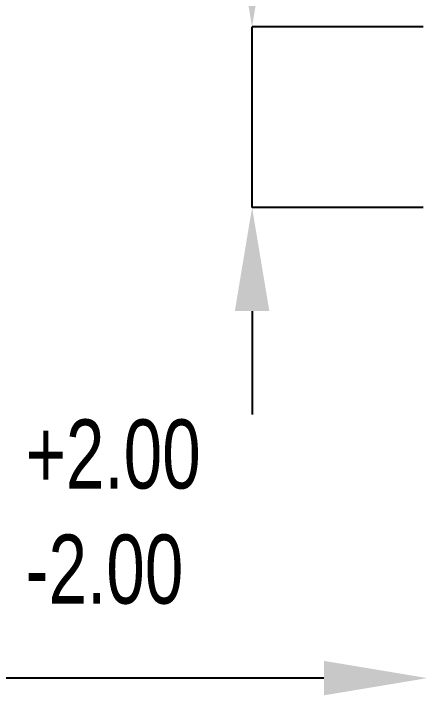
# Model space of a CAD drawing. Header units: millimetres. Extents: x 6878 to 9473, y 4568 to 6402.
# Drawn here: x 7010.4 to 7098.4, y 5511.8 to 5659.9 of the extents above; entities that cross this region are included whole.
import ezdxf

# ---------------------------------------------------------------- set-up
doc = ezdxf.new("R2010")
doc.units = ezdxf.units.MM
doc.header["$LTSCALE"] = 10
doc.styles.add('SLDTEXTSTYLE0', font='TXT', dxfattribs={"width": 0.75})
doc.dimstyles.new('SLDDIMSTYLE16', dxfattribs={"dimscale": 15, "dimtxt": 2.116667, "dimasz": 1.5, "dimexe": 0, "dimexo": 0.0625, "dimgap": 0.529167, "dimtad": 1, "dimdec": 0, "dimrnd": 1e-09, "dimzin": 12, "dimdsep": 46, "dimtxsty": 'SLDTEXTSTYLE0', "dimcen": 0.09, "dimadec": 0, "dimazin": 3, "dimtfac": 1, "dimtdec": 0, "dimtmove": 0, "dimatfit": 0, "dimfxl": 1, "dimfrac": 2, "dimtolj": 1, "dimtzin": 12, "dimarcsym": 0})

# ---------------------------------------------------------------- blocks, each defined once
blk = doc.blocks.new('*D22')
at = {"color": 0, "lineweight": -2, "transparency": 16777216}
for p, q in [((7062.23, 5679.51), (7062.23, 5777.41)), ((7099.38, 5657.01), (7062.23, 5657.01)), ((7062.23, 5617.78), (7062.23, 5657.01)), ((7099.38, 5617.78), (7062.23, 5617.78)), ((7062.23, 5595.28), (7062.23, 5572.78))]:
    blk.add_line(p, q, dxfattribs=at)
at = {"color": 0, "transparency": 16777216}
for points in [[(7058.48, 5679.51), (7065.98, 5679.51), (7062.23, 5657.01)], [(7058.48, 5595.28), (7065.98, 5595.28), (7062.23, 5617.78)]]:
    blk.add_solid(points, dxfattribs=at)
at = {"layer": 'Defpoints', "color": 0, "transparency": 16777216}
for p in [(7062.23, 5657.01), (7100.32, 5657.01), (7100.32, 5617.78)]:
    blk.add_point(p, dxfattribs=at)
at = {"color": 0, "transparency": 16777216, "insert": (7038.42, 5739.71), "char_height": 31.75, "attachment_point": 5, "rotation": 90, "style": 'SLDTEXTSTYLE0'}
blk.add_mtext('\\A1;M40', dxfattribs=at)
blk = doc.blocks.new('*D25')
at = {"color": 0, "lineweight": -2, "transparency": 16777216}
for p, q in [((7155.73, 5636.46), (7155.73, 5515.53)), ((7100.32, 5616.85), (7100.32, 5515.53)), ((7077.82, 5515.53), (6957.11, 5515.53)), ((7155.73, 5515.53), (7100.32, 5515.53)), ((7178.23, 5515.53), (7200.73, 5515.53))]:
    blk.add_line(p, q, dxfattribs=at)
at = {"color": 0, "transparency": 16777216}
for points in [[(7077.82, 5519.28), (7077.82, 5511.78), (7100.32, 5515.53)], [(7178.23, 5519.28), (7178.23, 5511.78), (7155.73, 5515.53)]]:
    blk.add_solid(points, dxfattribs=at)
at = {"layer": 'Defpoints', "color": 0, "transparency": 16777216}
for p in [(7155.73, 5637.4), (7100.32, 5617.78), (7100.32, 5515.53)]:
    blk.add_point(p, dxfattribs=at)
at = {"color": 0, "transparency": 16777216, "insert": (6984.89, 5539.35), "char_height": 31.75, "attachment_point": 5, "style": 'SLDTEXTSTYLE0'}
blk.add_mtext('\\A1;55', dxfattribs=at)

msp = doc.modelspace()

# ---------------------------------------------------------------- texts
at = {"insert": (7013.01, 5571.72), "char_height": 15, "attachment_point": 1, "style": 'SLDTEXTSTYLE0'}
msp.add_mtext_dynamic_manual_height_columns('+2.00\\P-2.00', width=79.6503, gutter_width=172.22, heights=[0], dxfattribs=at)

# ---------------------------------------------------------------- dimensions: what is measured, and where the dimension line sits
dim = msp.add_linear_dim(base=(7062.23, 5657.01), p1=(7100.32, 5617.78), p2=(7100.32, 5657.01), angle=90, text='M40', dimstyle='SLDDIMSTYLE16', override={"dimtxsty": 'SLDTEXTSTYLE0'})
dim.commit()
dim.dimension.update_dxf_attribs({"geometry": '*D22', "text_midpoint": (7038.42, 5739.71)})
dim = msp.add_linear_dim(base=(7100.32, 5515.53), p1=(7155.73, 5637.4), p2=(7100.32, 5617.78), text='55', dimstyle='SLDDIMSTYLE16')
dim.commit()
dim.dimension.update_dxf_attribs({"geometry": '*D25', "text_midpoint": (6984.89, 5515.53), "dimtype": 160})

doc.saveas('drawing.dxf')
